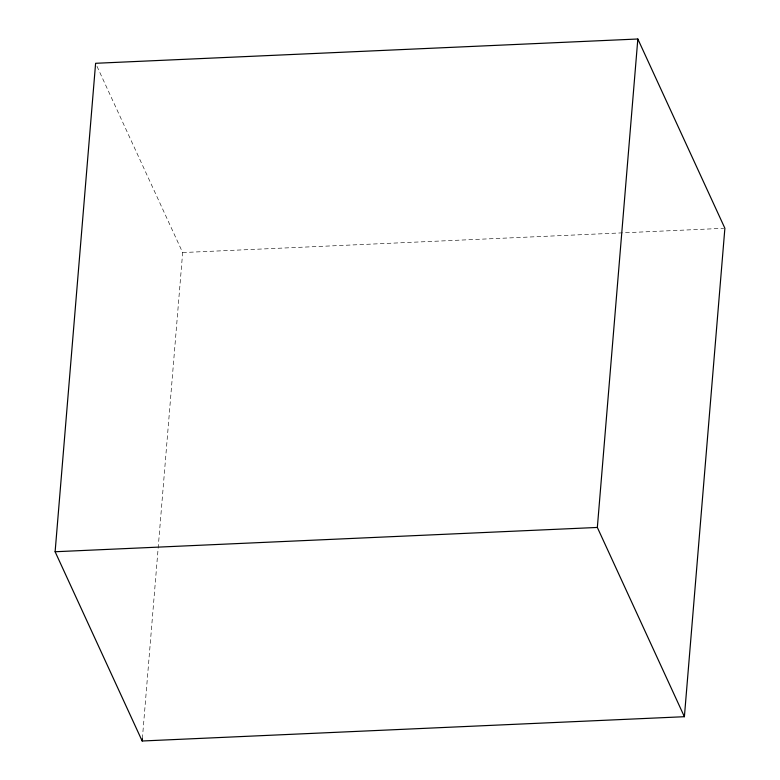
<?xml version="1.0" encoding="UTF-8"?>
<svg xmlns="http://www.w3.org/2000/svg" width="780" height="780" viewBox="0 0 780 780"><rect width="100%" height="100%" fill="white"/><g stroke="black" fill="none" stroke-linecap="round" stroke-linejoin="round"><path stroke-width="0.58" stroke-dasharray="3.9 2.92" d="M142.37 738.572L158.038 549.5M158.135 548.291L182.656 252.554L96.622 65.51M182.656 252.554L723.664 228.316"/><path stroke-width="1.17" d="M55.117 551.743L95.609 63.297L637.835 39L724.883 228.257L684.392 716.703L142.165 741L55.117 551.743L597.343 527.446L684.392 716.703M142.165 741L142.37 738.572M597.343 527.446L637.835 39"/></g></svg>
